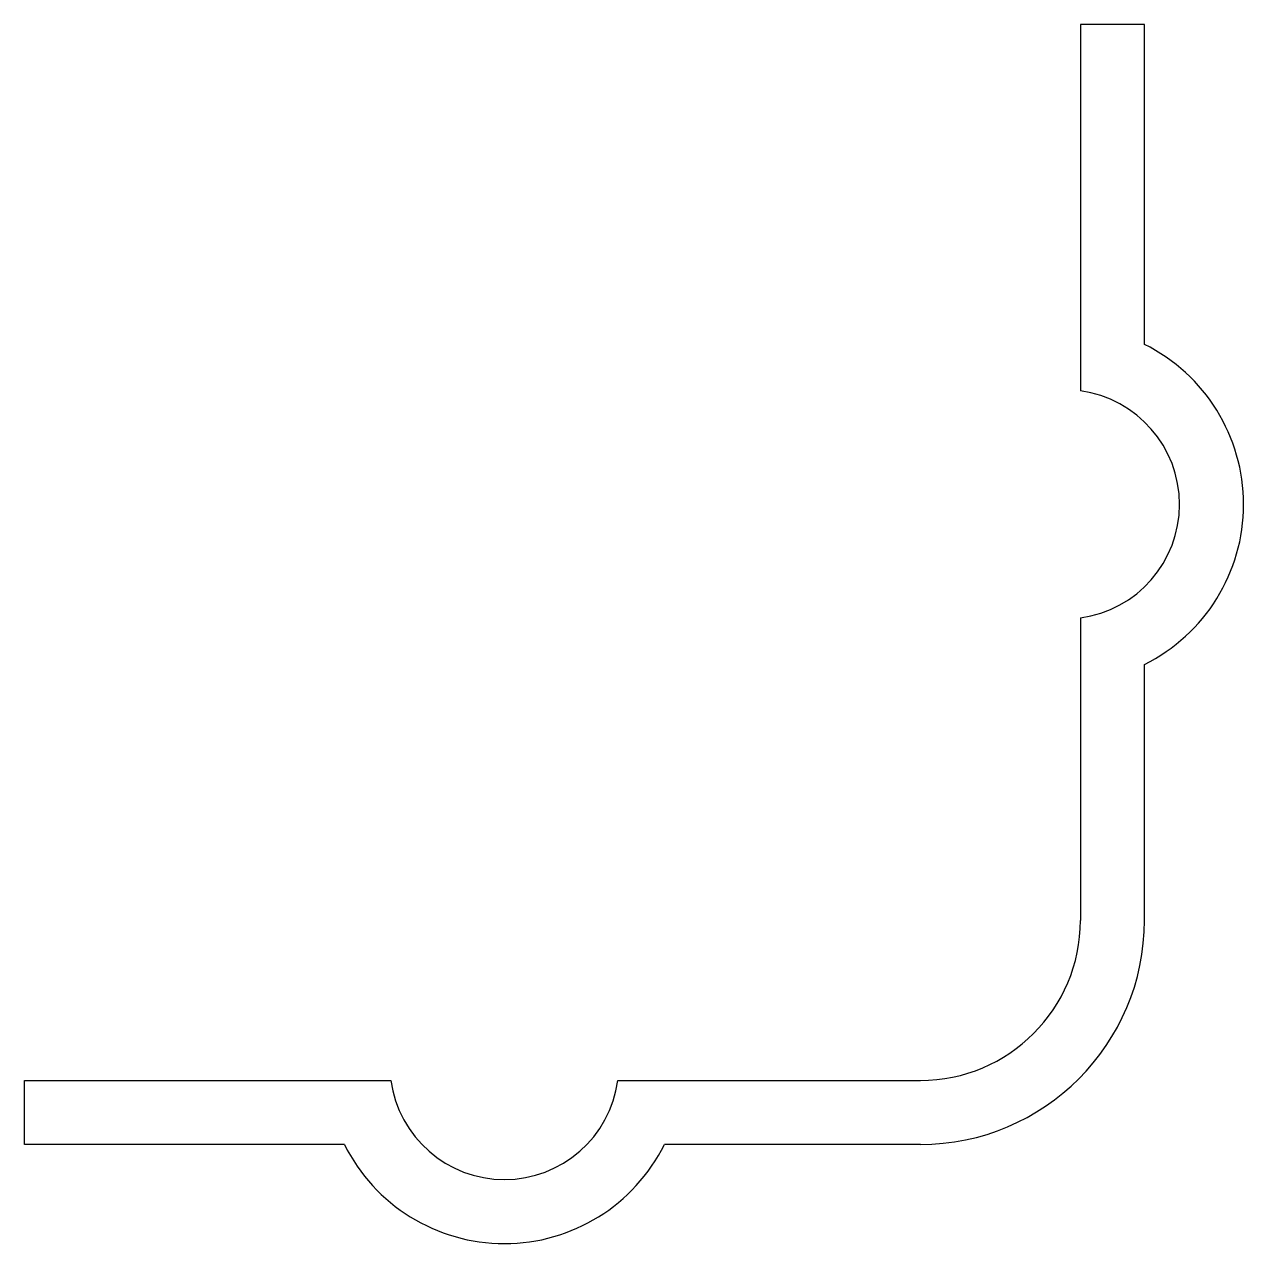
# Model space of a CAD drawing. Extents: x 0 to 1.91, y 31.84 to 33.75.
import ezdxf

# ---------------------------------------------------------------- set-up
doc = ezdxf.new("R2010")
doc.units = 0
doc.header["$LTSCALE"] = 3.18115
doc.header["$MEASUREMENT"] = 0
doc.layers.add('LAYER1', color=7, linetype='Continuous')

msp = doc.modelspace()

# ---------------------------------------------------------------- linework, layer by layer
at = {"layer": 'LAYER1', "color": 7, "linetype": 'Continuous', "lineweight": 25}
for p, q in [((1.75, 33.75), (1.65, 33.75)), ((1.65, 33.75), (1.65, 33.1774)), ((1.75, 33.25), (1.75, 33.75)), ((1.65, 32.8226), (1.65, 32.35)), ((1.75, 32.35), (1.75, 32.75)), ((0, 32.1), (0.5726, 32.1)), ((0, 32), (0, 32.1)), ((0.9274, 32.1), (1.4, 32.1)), ((0.5, 32), (0, 32)), ((1.4, 32), (1, 32))]:
    msp.add_line(p, q, dxfattribs=at)
for centre, radius, start, end in [((1.6259, 33), 0.2791, -63.5978, 63.5978), ((1.6259, 33), 0.179, -82.2582, 82.2582), ((1.4, 32.35), 0.35, -90, 0), ((1.4, 32.35), 0.25, -90, 0), ((0.75, 32.1241), 0.179, -172.2582, -7.7418), ((0.75, 32.1241), 0.2791, -153.5978, -26.4022)]:
    msp.add_arc(centre, radius, start, end, dxfattribs=at)

doc.saveas('drawing.dxf')
